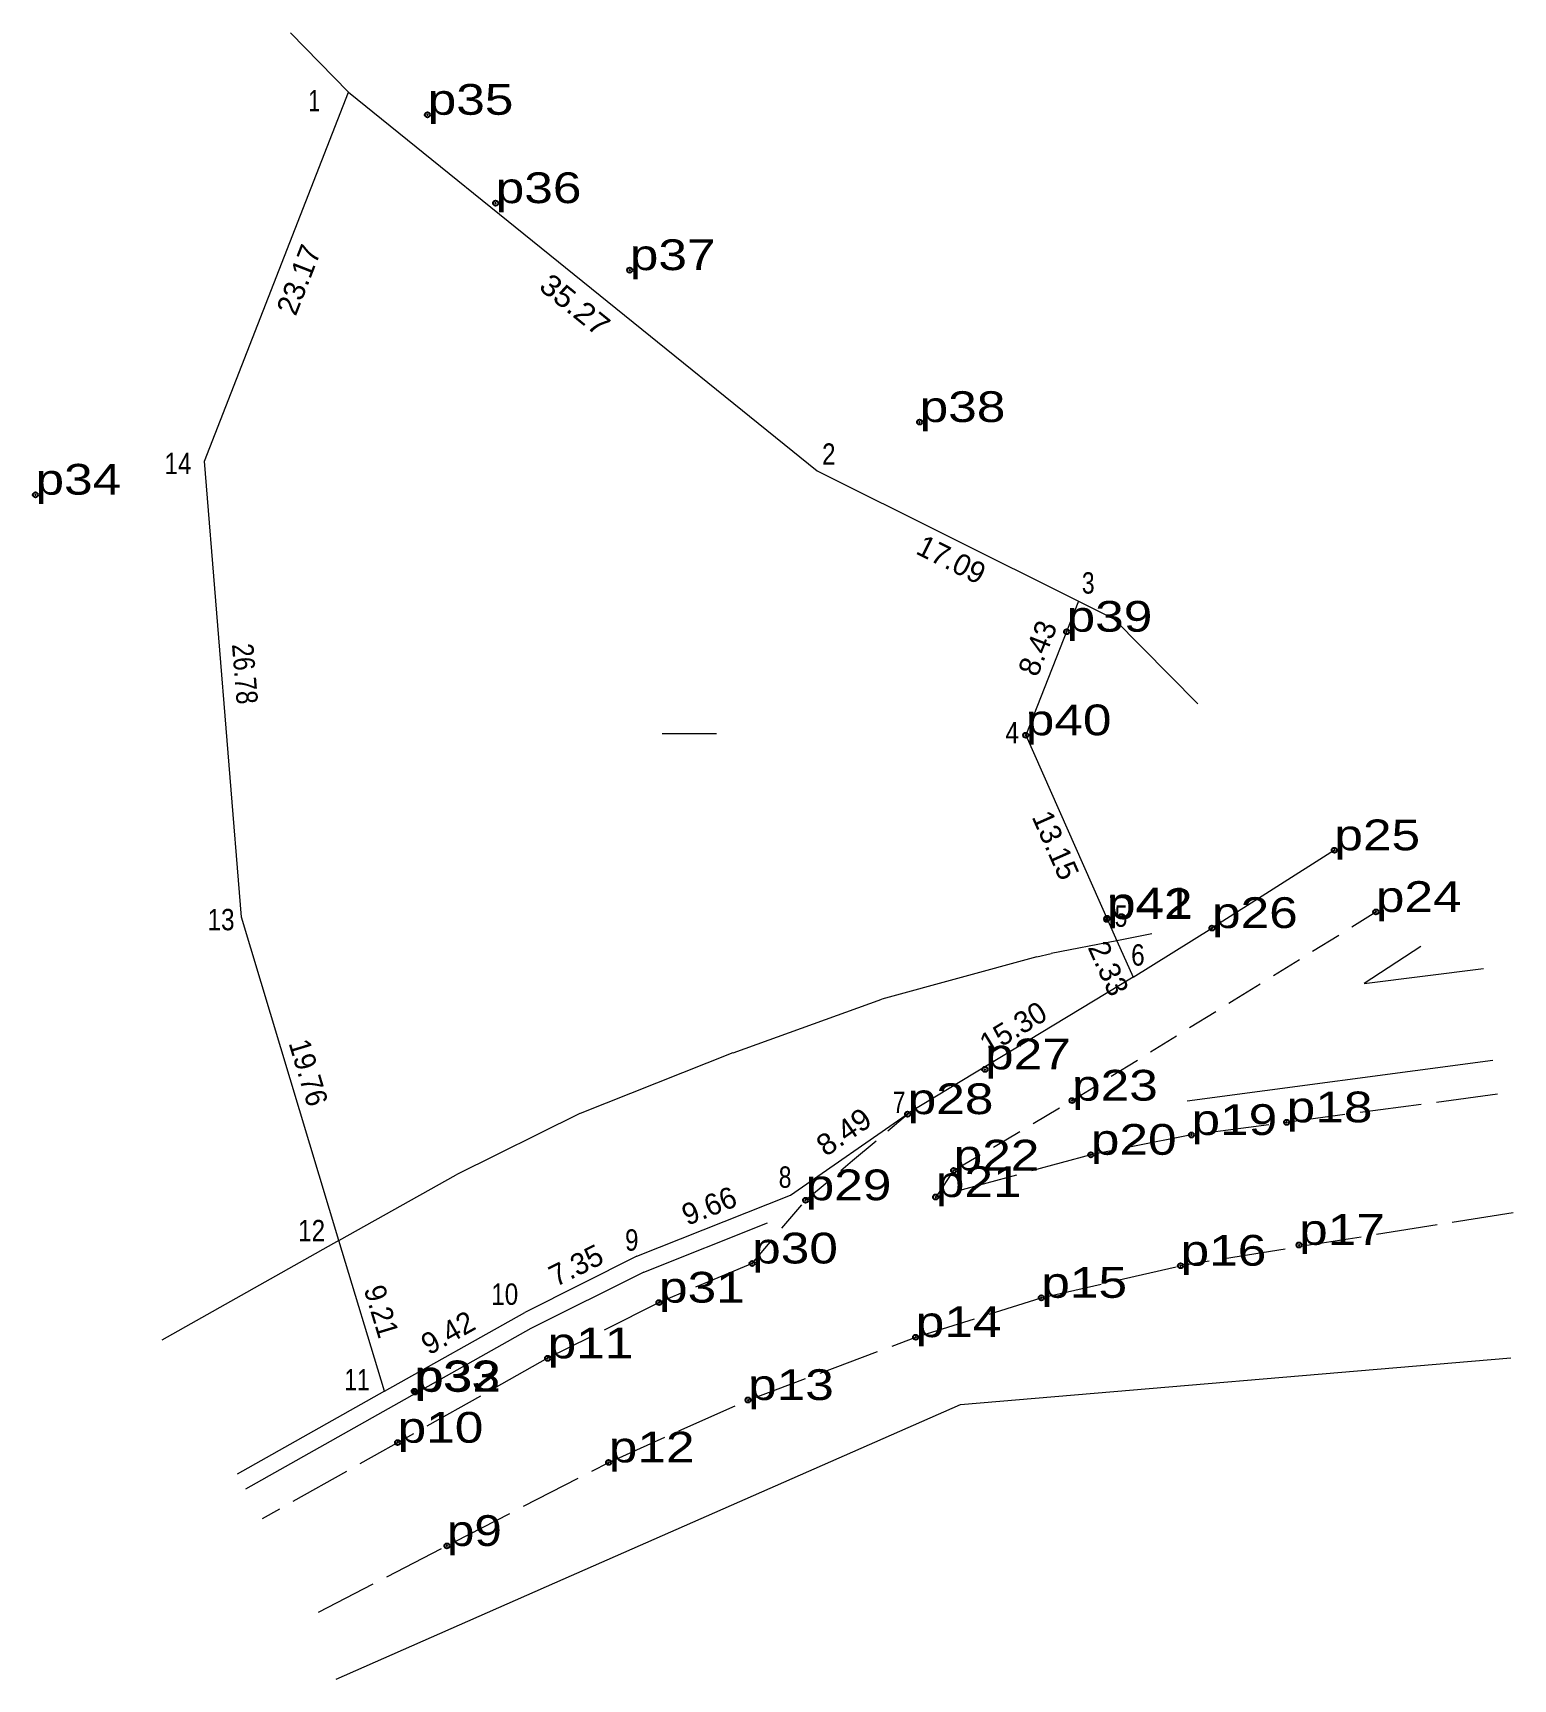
# Model space of a CAD drawing. Header units: metres. Extents: x 536890 to 553692, y 1819780 to 1839668.
# Drawn here: x 551414.4 to 551501, y 1822345.4 to 1822441.8 of the extents above.
import ezdxf
from ezdxf.enums import TextEntityAlignment as Align

# ---------------------------------------------------------------- set-up
doc = ezdxf.new("R2010")
doc.units = ezdxf.units.M
doc.header["$LTSCALE"] = 0.6
doc.header["$PDMODE"] = 32
doc.header["$PDSIZE"] = 0.3
doc.linetypes.add('LONG_DASHED', pattern=[7.5, 6, -1.5])
doc.linetypes.add('MEDIUM_DASHED', pattern=[4.5, 3, -1.5])
doc.layers.add('10', color=7, linetype='Continuous', lineweight=13)
doc.layers.add('63', color=7, linetype='Continuous', lineweight=13)
doc.layers.add('12', color=7, linetype='Continuous')
doc.layers.add('7', color=7, linetype='Continuous')

msp = doc.modelspace()

# ---------------------------------------------------------------- linework, layer by layer
at = {"layer": '10'}
for p, q in [((551429.47, 1822441.76), (551432.86, 1822438.29)), ((551490.56, 1822393.93), (551483.4, 1822389.38)), ((551478.79, 1822386.51), (551483.4, 1822389.38)), ((551495.63, 1822388.29), (551492.31, 1822386.13)), ((551478.79, 1822386.51), (551465.7, 1822378.58)), ((551492.31, 1822386.13), (551499.28, 1822387.01)), ((551468.68, 1822361.5), (551500.88, 1822364.22)), ((551444.94, 1822351.06), (551468.68, 1822361.5)), ((551432.15, 1822345.43), (551444.94, 1822351.06))]:
    msp.add_line(p, q, dxfattribs=at)
at = {"layer": '10', "linetype": 'MEDIUM_DASHED'}
for p, q in [((551484.7, 1822385.17), (551492.99, 1822390.32)), ((551475.21, 1822379.28), (551484.7, 1822385.17)), ((551468.28, 1822375.19), (551475.21, 1822379.28)), ((551468.28, 1822375.19), (551467.24, 1822373.64))]:
    msp.add_line(p, q, dxfattribs=at)
at = {"layer": '10', "linetype": 'LONG_DASHED'}
msp.add_line((551501.02, 1822372.71), (551481.56, 1822369.62), dxfattribs=at)
at = {"layer": '10'}
for points in [[(551426.61, 1822390.01), (551424.44, 1822416.7), (551432.86, 1822438.29), (551460.3, 1822416.13), (551475.59, 1822408.5)], [(551475.59, 1822408.5), (551472.5, 1822400.66), (551477.84, 1822388.64)], [(551475.59, 1822408.5), (551477.66, 1822407.47), (551482.57, 1822402.5)], [(551434.97, 1822362.27), (551432.31, 1822371.09), (551426.61, 1822390.01)]]:
    msp.add_lwpolyline(points, dxfattribs=at)
at = {"layer": '10', "linetype": 'LONG_DASHED'}
for points in [[(551500.1, 1822379.65), (551482.2, 1822377.27), (551476.31, 1822376.11), (551467.24, 1822373.64)], [(551456.49, 1822369.75), (551451.04, 1822367.46), (551444.52, 1822364.2), (551427.82, 1822354.81)], [(551431.12, 1822349.35), (551448.1, 1822358.11), (551456.25, 1822361.76), (551466.06, 1822365.44), (551473.41, 1822367.74), (551481.56, 1822369.62)]]:
    msp.add_lwpolyline(points, dxfattribs=at)
at = {"layer": '10', "linetype": 'MEDIUM_DASHED'}
msp.add_lwpolyline([(551456.49, 1822369.75), (551459.62, 1822373.45), (551462.37, 1822375.77), (551465.59, 1822378.49)], dxfattribs=at)
at = {"layer": '63'}
for p, q in [((551451.23, 1822400.76), (551454.41, 1822400.76)), ((551477.84, 1822388.64), (551478.79, 1822386.51)), ((551473.15, 1822387.69), (551464.08, 1822385.22)), ((551473.15, 1822387.69), (551473.99, 1822387.88)), ((551455.37, 1822382.08), (551464.08, 1822385.22)), ((551446.45, 1822378.54), (551455.37, 1822382.09)), ((551499.84, 1822381.63), (551481.94, 1822379.25)), ((551446.4, 1822378.52), (551439.16, 1822374.93)), ((551458.73, 1822373.74), (551465.7, 1822378.58)), ((551432.31, 1822371.09), (551439.16, 1822374.93)), ((551449.75, 1822370.17), (551458.73, 1822373.74)), ((551450.15, 1822369.25), (551457.38, 1822372.13)), ((551432.31, 1822371.09), (551421.94, 1822365.27)), ((551449.75, 1822370.17), (551443.18, 1822366.88)), ((551450.15, 1822369.25), (551443.54, 1822365.94)), ((551434.97, 1822362.27), (551443.18, 1822366.88)), ((551443.54, 1822365.94), (551426.84, 1822356.55)), ((551434.97, 1822362.27), (551426.35, 1822357.42))]:
    msp.add_line(p, q, dxfattribs=at)
msp.add_lwpolyline([(551479.88, 1822389.04), (551477.84, 1822388.64), (551473.99, 1822387.88)], dxfattribs=at)
at = {"layer": '7'}
for p in [(551437.49, 1822436.97), (551441.48, 1822431.8), (551449.33, 1822427.88), (551466.29, 1822418.99), (551414.55, 1822414.73), (551474.89, 1822406.72), (551472.5, 1822400.66), (551490.56, 1822393.93), (551492.99, 1822390.32), (551477.24, 1822389.89), (551477.25, 1822389.95), (551483.4, 1822389.38), (551470.11, 1822381.11), (551475.21, 1822379.28), (551465.59, 1822378.49), (551487.77, 1822378.01), (551482.2, 1822377.27), (551476.31, 1822376.11), (551468.28, 1822375.19), (551459.62, 1822373.45), (551467.23, 1822373.64), (551488.5, 1822370.83), (551456.49, 1822369.75), (551481.56, 1822369.62), (551451.04, 1822367.46), (551473.41, 1822367.74), (551466.06, 1822365.43), (551444.52, 1822364.2), (551436.72, 1822362.27), (551436.77, 1822362.23), (551456.25, 1822361.76), (551435.74, 1822359.27), (551448.09, 1822358.11), (551438.63, 1822353.22)]:
    msp.add_point(p, dxfattribs=at)

# ---------------------------------------------------------------- texts
at = {"layer": '12'}
for s, width, p in [('p35', 1.25, (551437.5, 1822436.97)), ('p36', 1.25, (551441.48, 1822431.8)), ('p37', 1.25, (551449.33, 1822427.88)), ('p38', 1.25, (551466.29, 1822418.99)), ('p34', 1.25, (551414.55, 1822414.74)), ('p39', 1.25, (551474.89, 1822406.72)), ('p40', 1.25, (551472.5, 1822400.66)), ('p25', 1.25, (551490.56, 1822393.93)), ('p24', 1.25, (551492.99, 1822390.32)), ('p42', 1.25, (551477.24, 1822389.9)), ('p41', 1.25, (551477.26, 1822389.95)), ('p26', 1.25, (551483.4, 1822389.38)), ('p27', 1.25, (551470.12, 1822381.11)), ('p23', 1.25, (551475.21, 1822379.28)), ('p28', 1.25, (551465.59, 1822378.49)), ('p18', 1.25, (551487.77, 1822378.01)), ('p19', 1.25, (551482.2, 1822377.27)), ('p20', 1.25, (551476.31, 1822376.11)), ('p22', 1.25, (551468.28, 1822375.19)), ('p29', 1.25, (551459.62, 1822373.45)), ('p21', 1.25, (551467.24, 1822373.64)), ('p17', 1.25, (551488.5, 1822370.84)), ('p30', 1.25, (551456.49, 1822369.75)), ('p16', 1.25, (551481.56, 1822369.62)), ('p31', 1.25, (551451.04, 1822367.46)), ('p15', 1.25, (551473.41, 1822367.74)), ('p14', 1.25, (551466.06, 1822365.44)), ('p11', 1.25, (551444.52, 1822364.2)), ('p33', 1.25, (551436.72, 1822362.27)), ('p32', 1.25, (551436.77, 1822362.24)), ('p13', 1.25, (551456.25, 1822361.76)), ('p10', 1.25, (551435.74, 1822359.26)), ('p12', 1.25, (551448.1, 1822358.11)), ('p9', 1.2, (551438.63, 1822353.22))]:
    msp.add_text(s, height=1.8, dxfattribs=dict(at, width=width)).set_placement(p)
at = {"layer": '63'}
for s, width, p in [(' 1', 0.75, (551431.21, 1822437.17)), (' 14', 0.85, (551423.68, 1822415.94)), (' 2', 0.85, (551461.37, 1822416.49)), (' 3', 0.8, (551476.53, 1822408.95)), (' 4', 0.85, (551472.1, 1822400.19)), (' 13', 0.85, (551426.2, 1822389.25)), (' 5', 0.8, (551478.45, 1822389.45)), (' 6', 0.85, (551479.46, 1822387.18)), (' 7', 0.8, (551465.46, 1822378.56)), (' 8', 0.8, (551458.79, 1822374.18)), (' 12', 0.85, (551431.5, 1822371.05)), (' 9', 0.85, (551449.84, 1822370.5)), (' 10', 0.85, (551442.8, 1822367.33)), (' 11', 0.8, (551434.11, 1822362.32))]:
    msp.add_text(s, height=1.25, dxfattribs=dict(at, width=width)).set_placement(p, align=Align.RIGHT)
for s, rotation, p in [('23.17', 68.694, (551430.5382, 1822427.0929)), ('17.09', 333.48, (551467.8709, 1822410.3864)), ('8.43', 68.489, (551473.7715, 1822405.5308)), ('13.15', 293.954, (551473.6802, 1822393.9787)), ('2.33', 294.037, (551476.7714, 1822386.7646)), ('15.30', 31.208, (551472.0862, 1822383.0066)), ('9.66', 21.68, (551454.2041, 1822372.5499)), ('7.35', 26.6, (551446.4602, 1822369.0862)), ('9.42', 29.315, (551438.994, 1822365.1558))]:
    msp.add_text(s, height=1.25, rotation=rotation, dxfattribs=at).set_placement(p, align=Align.CENTER)
for s, rotation, width, p in [('35.27', 321.076, 1.1, (551445.7273, 1822425.3566)), ('26.78', 274.648, 0.85, (551426.1891, 1822404.2056)), ('19.76', 286.766, 0.95, (551429.9268, 1822380.7453)), ('8.49', 34.776, 1.05, (551462.2085, 1822376.9406)), ('9.21', 286.783, 0.95, (551434.2002, 1822366.7705))]:
    msp.add_text(s, height=1.25, rotation=rotation, dxfattribs=dict(at, width=width)).set_placement(p, align=Align.CENTER)

doc.saveas('drawing.dxf')
